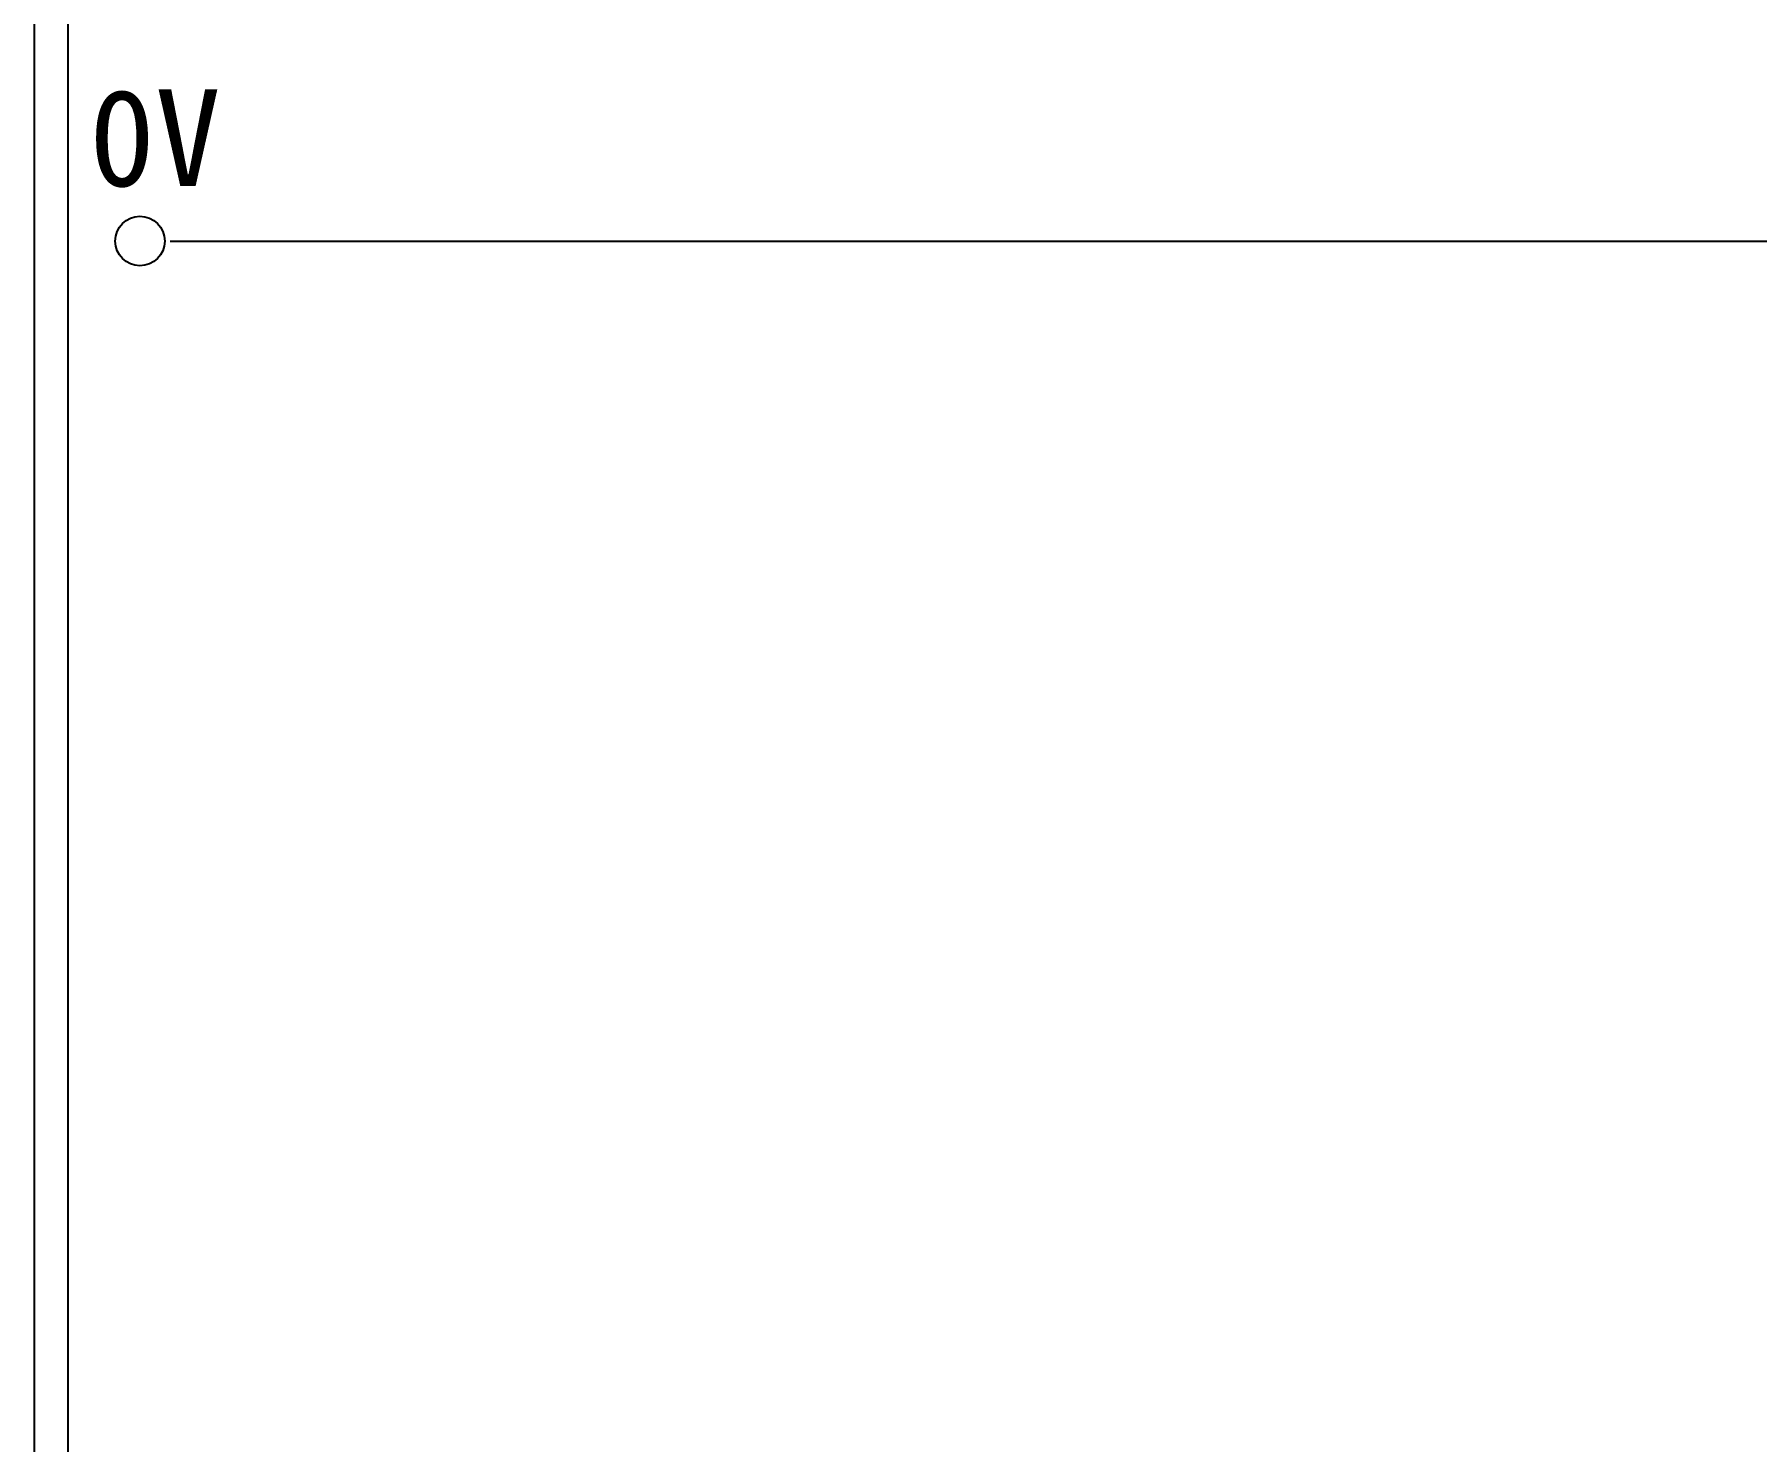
# Model space of a CAD drawing. Extents: x 134 to 2648, y -627 to 3.
# Drawn here: x 1961.3 to 2025.3, y -575 to -522.7 of the extents above; entities that cross this region are included whole.
import ezdxf

# ---------------------------------------------------------------- set-up
doc = ezdxf.new("R2010")
doc.units = 0
doc.layers.add('圖框層', color=7, linetype='CONTINUOUS')
doc.layers.add('標尺寸層', color=3, linetype='CONTINUOUS')
doc.styles.add('STSL', font='kaiu.ttf')

msp = doc.modelspace()

# ---------------------------------------------------------------- linework, layer by layer
at = {"layer": '圖框層', "color": 7}
for p, q in [((1961.335, -627.291), (1961.335, -423.322)), ((1962.585, -626.041), (1962.585, -424.571))]:
    msp.add_line(p, q, dxfattribs=at)
at = {"layer": '標尺寸層', "color": 7}
msp.add_line((1966.384, -530.333), (2244.255, -530.333), dxfattribs=at)
msp.add_circle((1965.258, -530.333), 0.92, dxfattribs=at)

# ---------------------------------------------------------------- texts
at = {"layer": '圖框層', "color": 4, "style": 'STSL'}
msp.add_text('0V', height=3.6, dxfattribs=at).set_placement((1963.368, -528.291))

doc.saveas('drawing.dxf')
